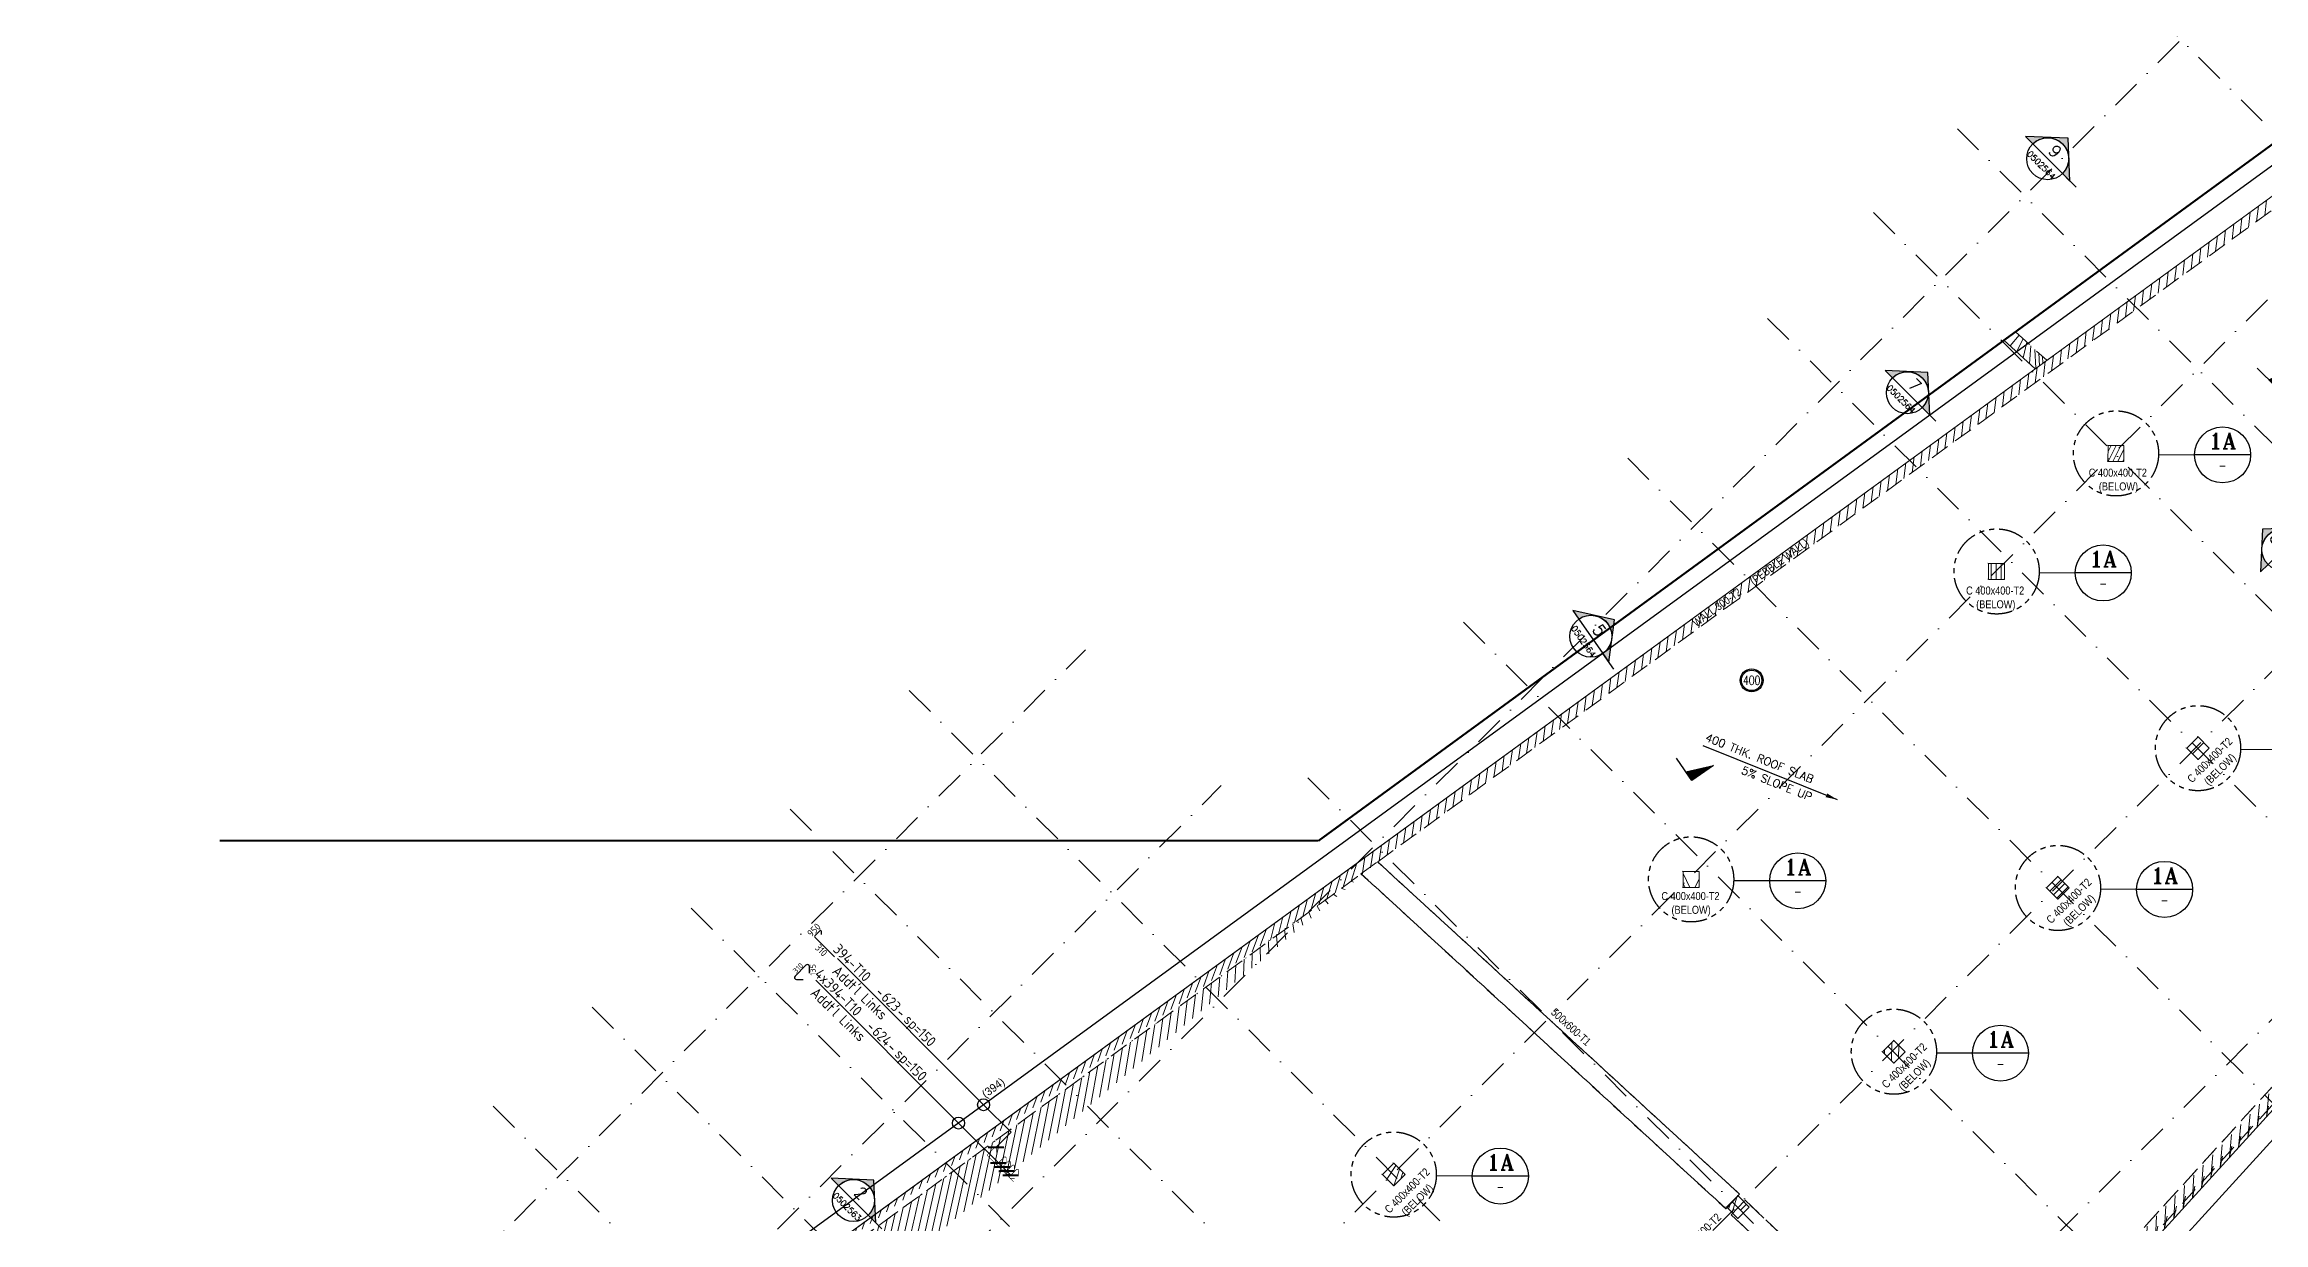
# Model space of a CAD drawing. Extents: x 660761725 to 1323371458, y 2734871439 to 5470067957.
# Drawn here: x 661877321 to 661932779, y 2735054285 to 2735083737 of the extents above; entities that cross this region are included whole.
import ezdxf
from ezdxf.enums import TextEntityAlignment as Align

# ---------------------------------------------------------------- set-up
doc = ezdxf.new("R2010")
doc.units = 0
for name, pattern in [('AXES', [1.95, 1.2, -0.25, 0.25, -0.25]), ('CENTER2', [28.575000000000003, 19.05, -3.175, 3.175, -3.175]), ('Hidden', [714.375, 476.25, -238.125]), ('PHANTOMX2', [127.00000000000001, 63.5, -12.7, 12.7, -12.7, 12.7, -12.7]), ('sbp_axis_short', [10, 5, -2.5, 0, -2.5])]:
    doc.linetypes.add(name, pattern=pattern)
doc.layers.add('A-DETL', color=5, linetype='Continuous', lineweight=9, true_color=0x0000ff)
for name, color, linetype, lineweight in [('A-FLOR-PATT', 7, 'Continuous', 15), ('A-ROOF', 7, 'Continuous', 15), ('A-WALL', 7, 'Continuous', 15), ('A-WALL-IDEN', 7, 'Continuous', 9), ('S-ARROW', 8, 'Continuous', 13), ('S-BEAM', 7, 'Continuous', 15), ('S-BEAM-IDEN', 2, 'Continuous', 9), ('S-COLS-IDEN', 7, 'Continuous', 9), ('S-GRID', 7, 'Continuous', 9), ('S-MATCH LNE', 5, 'CENTER2', 40)]:
    doc.layers.add(name, color=color, linetype=linetype, lineweight=lineweight)
for name, color, linetype in [('S-AXIS', 20, 'AXES'), ('S-IDEN', 221, 'Continuous'), ('S-LEVEL', 3, 'Continuous'), ('S-PATT', 21, 'Continuous'), ('S-RBAR-T10', 11, 'Continuous'), ('S-RDIMO', 8, 'Continuous'), ('S-RSYMB', 7, 'Continuous'), ('S-SCEL-INDT', 222, 'Continuous'), ('S-SIMPLETEXT', 7, 'Continuous'), ('S-TXT', 3, 'Continuous')]:
    doc.layers.add(name, color=color, linetype=linetype)
doc.styles.add('08437-0000-2-020-000R-0511-00$0$ROMANS', font='ROMANS.shx', dxfattribs={"width": 0.75})
doc.styles.add('Arial Narrow_1', font='ARIALN.TTF', dxfattribs={"height": 199.9999999999998})
doc.styles.add('ARMACAD', font='isocp.shx')
doc.styles.add('ROMANS', font='romans.shx')
doc.styles.add('ROMANT', font='romant')
doc.dimstyles.new('S-DIMI-20', dxfattribs={"dimscale": 20, "dimtxt": 2, "dimasz": 1.5, "dimexe": 1, "dimexo": 1, "dimgap": 1, "dimtad": 1, "dimdec": 0, "dimzin": 12, "dimdsep": 46, "dimtxsty": 'ROMANS', "dimblk": 'ARCHTICK', "dimcen": 0.09, "dimdle": 1, "dimclrd": 8, "dimclre": 8, "dimclrt": 4, "dimadec": 0, "dimazin": 3, "dimtfac": 1, "dimtdec": 0, "dimtix": 1, "dimtmove": 1, "dimatfit": 3, "dimtolj": 1, "dimtzin": 0, "dimarcsym": 0})
pattern_1 = [(74.99999999999999, (0, 0), (-153.3407249233896, 41.08752341002518), [])]

# ---------------------------------------------------------------- blocks, each defined once
blk = doc.blocks.new('I am… All Range.')
at = {"layer": 'S-GRID', "color": 8, "linetype": 'sbp_axis_short', "lineweight": 13, "ltscale": 150}
for p, q in [((662613679.1571203, 2734523360.248725), (662679782.7279356, 2734589463.81954)), ((662618010.1861551, 2734519029.21969), (662684113.7569702, 2734585132.790505)), ((662668795.4927062, 2734581840.855805), (662691337.8698875, 2734559298.478624)), ((662622712.44625, 2734514326.959595), (662688816.0170653, 2734580430.53041)), ((662664888.7277402, 2734577934.090839), (662687431.1831487, 2734555391.635431)), ((662627061.1529542, 2734509978.252891), (662693164.7237693, 2734576081.823706)), ((662662792.38458, 2734575837.747679), (662685335.3221155, 2734553295.930852)), ((662660147.2208296, 2734573192.583929), (662682689.8586049, 2734550649.946153)), ((662656650.5753036, 2734569695.938403), (662679193.2130787, 2734547153.300627)), ((662652549.4973798, 2734565594.860479), (662675093.4908426, 2734543051.956323)), ((662607615.8569804, 2734529423.548865), (662643100.4238242, 2734564908.115708)), ((662638694.7375193, 2734563892.988339), (662667314.0845935, 2734535273.641264)), ((662648660.6112016, 2734561705.974301), (662671204.6017749, 2734539163.067255)), ((662611009.9695301, 2734526029.436315), (662646494.6183763, 2734561514.085161)), ((662635724.8890384, 2734560923.139858), (662664344.2237372, 2734532303.805159)), ((662633250.0153042, 2734558448.266124), (662661869.4970862, 2734529828.784341)), ((662630775.1415697, 2734555973.392389), (662659394.7554803, 2734527353.778479)), ((662628300.2678357, 2734553498.518655), (662656919.881746, 2734524878.904745))]:
    blk.add_line(p, q, dxfattribs=at)
blk = doc.blocks.new('*U1143')
at = {"layer": 'S-SCEL-INDT'}
h = blk.add_hatch(color=256, dxfattribs=at)
edge = h.paths.add_edge_path()
edge.add_line((7.000001906104444, 2.263283386128023e-05), (10.50000190576247, 3.394924715394154e-05))
edge.add_line((10.50000190576247, 3.394924715394154e-05), (-2.921335544670001e-05, 9.624999999075953))
edge.add_line((-2.921335544670001e-05, 9.624999999075953), (-10.49999809220753, -3.394923260202631e-05))
edge.add_line((-10.49999809220753, -3.394923260202631e-05), (-6.999998092549504, -2.263281203340739e-05))
edge.add_arc((1.90677747013979e-06, 1.091277068709939e-11), 6.999999999363562, 0.00018525217620890544, 180.0001852521762, ccw=False)
at = {"layer": 'S-SCEL-INDT', "color": 2, "linetype": 'Continuous'}
blk.add_line((-6.999999999228748, 4.272327350918204e-05), (6.999999999228748, -4.272327350918204e-05), dxfattribs=at)
at = {"layer": 'S-SCEL-INDT'}
blk.add_line((13.40845287412958, 4.901550710201263e-05), (7.000001906104444, 2.263283386128023e-05), dxfattribs=at)
blk.add_lwpolyline([(7.000001906104444, 2.263283386128023e-05), (10.50000190576247, 3.394924715394154e-05), (-2.921335544670001e-05, 9.624999999075953), (-10.49999809220753, -3.394923260202631e-05), (-6.999998092549504, -2.263281203340739e-05, -0.9999999999999999)], format="xyb", close=True, dxfattribs=at)
for centre, radius in [((0, 0), 6.999999999370188), ((0, -1.906788384076208e-06), 6.99999999936)]:
    blk.add_circle(centre, radius, dxfattribs=at)
at = {"layer": 'S-SCEL-INDT', "linetype": 'Continuous', "style": 'ROMANT', "flags": 8}
for rotation, p in [(359.9998251523294, (-9.533905540592968e-07, 3.499999999687137)), (0.0001748476705820678, (9.533905540592968e-07, 3.499943417606119))]:
    blk.add_attdef('01', text='', height=4, rotation=rotation, dxfattribs=at).set_placement(p, align=Align.MIDDLE_CENTER)
at = {"layer": 'S-SCEL-INDT', "color": 3, "linetype": 'Continuous', "style": 'ROMANS', "flags": 8}
for rotation, p in [(359.9998251523294, (0, -2.974065839854546)), (0.0001748476705820678, (0, -2.97412474701559))]:
    blk.add_attdef('-', text='', height=2, rotation=rotation, dxfattribs=at).set_placement(p, align=Align.MIDDLE_CENTER)
blk = doc.blocks.new('*U1141')
at = {"layer": 'S-SCEL-INDT'}
blk.add_line((-1.598034076772778e-05, -9.017526509425661), (-4.236298395894313e-05, 0), dxfattribs=at)
blk.add_lwpolyline([(-1.598034251388655e-05, -9.017526509426535), (-2.729673832266011e-05, -5.517526509764139), (8.74998401881464, -9.017498218424205), (-1.598034251388655e-05, -9.017526509426535)], dxfattribs=at)
blk.add_solid([(8.749984018815223, -9.017498218424496), (-1.598034076772778e-05, -9.017526509423043), (4.374978361036412, -7.267512364094754), (-2.729674239717861e-05, -5.517526509763265)], dxfattribs=at)
blk = doc.blocks.new('I am… Limitless.')
at = {"layer": 'S-SCEL-INDT', "xscale": 75.00000000000088, "yscale": 75.00000000000088, "zscale": 75.00000000000088}
for p, rotation in [((662385171.0193509, 2734571946.78898), 45.05050549450826), ((662370656.8808849, 2734562197.105695), 34.99983223508811)]:
    blk.add_blockref('*U1141', p, dxfattribs=dict(at, rotation=rotation))
at = {"layer": 'S-TXT', "color": 134}
ref = blk.add_blockref('*U1143', (662379935.8578038, 2734577182.791671), dxfattribs=dict(at, xscale=75.00000000000004, yscale=75.00000000000004, zscale=75.00000000000004, rotation=314.9998012006552))
ref.add_attrib('-', '0502564', dxfattribs={"layer": 'S-SCEL-INDT', "color": 3, "linetype": 'Continuous', "height": 150, "rotation": 314.9999734367988, "style": 'ROMANS'}).set_placement((662379778.1304733, 2734577025.065435), align=Align.MIDDLE_CENTER)
ref.add_attrib('01', '9', dxfattribs={"layer": 'S-SCEL-INDT', "linetype": 'Continuous', "height": 300.0000000000001, "rotation": 314.9999734367988, "style": 'ROMANT'}).set_placement((662380121.4710279, 2734577368.403505), align=Align.MIDDLE_CENTER)
ref = blk.add_blockref('*U1143', (662376430.3673108, 2734571333.420897), dxfattribs=dict(at, xscale=75.00000000000004, yscale=75.00000000000004, zscale=75.00000000000004, rotation=314.9491280640432))
ref.add_attrib('-', '0502564', dxfattribs={"layer": 'S-SCEL-INDT', "color": 3, "linetype": 'Continuous', "height": 150, "rotation": 314.949299896813, "style": 'ROMANS'}).set_placement((662376272.5005469, 2734571175.834219), align=Align.MIDDLE_CENTER)
ref.add_attrib('01', '7', dxfattribs={"layer": 'S-SCEL-INDT', "linetype": 'Continuous', "height": 300.0000000000001, "rotation": 314.949299896813, "style": 'ROMANT'}).set_placement((662376616.14462, 2734571518.8685), align=Align.MIDDLE_CENTER)
ref = blk.add_blockref('*U1143', (662385813.3527745, 2734567411.659418), dxfattribs=dict(at, xscale=75.00000000000001, yscale=75.00000000000001, zscale=75.00000000000001, rotation=44.94966640259396))
ref.add_attrib('-', '0502564', dxfattribs={"layer": 'S-SCEL-INDT', "color": 3, "linetype": 'Continuous', "height": 150, "rotation": 44.94984142316793, "style": 'ROMANS'}).set_placement((662385970.940936, 2734567253.794135), align=Align.MIDDLE_CENTER)
ref.add_attrib('01', '6', dxfattribs={"layer": 'S-SCEL-INDT', "linetype": 'Continuous', "height": 300.0000000000001, "rotation": 44.94984142316793, "style": 'ROMANT'}).set_placement((662385627.9034256, 2734567597.434984), align=Align.MIDDLE_CENTER)
ref = blk.add_blockref('*U1143', (662368520.6147155, 2734565246.78983), dxfattribs=dict(at, xscale=75.00000000000003, yscale=75.00000000000003, zscale=75.00000000000003, rotation=304.9491279412351))
ref.add_attrib('-', '0502564', dxfattribs={"layer": 'S-SCEL-INDT', "color": 3, "linetype": 'Continuous', "height": 150, "rotation": 304.9492993235597, "style": 'ROMANS'}).set_placement((662368337.7816628, 2734565119.010525), align=Align.MIDDLE_CENTER)
ref.add_attrib('01', '5', dxfattribs={"layer": 'S-SCEL-INDT', "linetype": 'Continuous', "height": 300.0000000000001, "rotation": 304.9492993235597, "style": 'ROMANT'}).set_placement((662368735.7722884, 2734565397.160176), align=Align.MIDDLE_CENTER)
ref = blk.add_blockref('*U1143', (662350091.9857374, 2734551144.012107), dxfattribs=dict(at, xscale=75.00000000000001, yscale=75.00000000000001, zscale=75.00000000000001, rotation=314.94913923917))
ref.add_attrib('-', '0502563', dxfattribs={"layer": 'S-SCEL-INDT', "color": 3, "linetype": 'Continuous', "height": 150, "rotation": 314.9493105481079, "style": 'ROMANS'}).set_placement((662349934.1190044, 2734550986.425398), align=Align.MIDDLE_CENTER)
ref.add_attrib('01', '2', dxfattribs={"layer": 'S-SCEL-INDT', "linetype": 'Continuous', "height": 300.0000000000001, "rotation": 314.9493105481079, "style": 'ROMANT'}).set_placement((662350277.7630103, 2734551329.459747), align=Align.MIDDLE_CENTER)
blk = doc.blocks.new('*U89')
at = {"layer": 'S-IDEN', "color": 8}
for radius in [3.8, 3.4]:
    blk.add_circle((0, 0), radius, dxfattribs=at)
at = {"layer": 'S-IDEN', "color": 4, "style": '08437-0000-2-020-000R-0511-00$0$ROMANS', "width": 0.75, "flags": 8}
blk.add_attdef('100', text='', height=3, dxfattribs=at).set_placement((0, 0), align=Align.MIDDLE_CENTER)
blk = doc.blocks.new('_ARCHTICK')
at = {"color": 0, "linetype": 'ByBlock', "const_width": 0.15}
blk.add_lwpolyline([(-0.5, -0.5), (0.5, 0.5)], dxfattribs=at)
blk = doc.blocks.new('DETAIL MARK1')
at = {"layer": 'S-SCEL-INDT', "color": 2, "linetype": 'Continuous'}
blk.add_line((6.999999999228748, 4.463006007426884e-05), (-6.999999999228748, -4.081648330611642e-05), dxfattribs=at)
at = {"layer": 'S-SCEL-INDT'}
for centre, radius in [((0, 1.906788384076208e-06), 6.999999999370188), ((0, 0), 6.99999999936)]:
    blk.add_circle(centre, radius, dxfattribs=at)
at = {"layer": 'S-SCEL-INDT', "linetype": 'Continuous', "style": 'ROMANT', "flags": 8}
blk.add_attdef('01', text='', height=4, rotation=0.0001748476705702252, dxfattribs=at).set_placement((9.533905540592968e-07, 3.500001906473699), align=Align.MIDDLE_CENTER)
at = {"layer": 'S-SCEL-INDT', "style": 'ROMANS', "width": 0.85, "flags": 8}
blk.add_attdef('-', text='', height=2, dxfattribs=at).set_placement((-6.429395694935774e-16, -2.993150635524358), align=Align.MIDDLE)
blk = doc.blocks.new('cadf_10')
at = {"color": 1}
for p, q in [((-4.158496580606208, 1.201089783226742), (-5.644468778018359, 1.201089783226742)), ((4.158496580606207, 1.201089783226742), (5.644468778018359, 1.201089783226742))]:
    blk.add_line(p, q, dxfattribs=at)
at = {"style": 'ARMACAD'}
for tag, p in [('$COM1', (-10.93526643674234, 2.542619974829577)), ('$COM2', (-9.757982686735758, -5.302973364669228))]:
    blk.add_attdef(tag, text='', height=3.5, dxfattribs=at).set_placement(p, align=Align.BOTTOM_RIGHT)
at = {"color": 1, "style": 'ARMACAD'}
blk.add_attdef('$NUM', text='', height=3.5, dxfattribs=at).set_placement((0, 0), align=Align.CENTER)
blk = doc.blocks.new('*U827', base_point=(661886279.2939476, 2735051828.55675))
at = {"layer": 'S-RSYMB'}
blk.add_lwpolyline([(661886453.4660004, 2735052058.713932), (661886453.4660026, 2735052135.048235, 0.6681786379192989), (661886413.0696529, 2735052151.780952), (661886286.224866, 2735052024.936173, 0.414213562373095), (661886286.2248651, 2735051991.470741), (661886779.2939476, 2735051498.40163)], format="xyb", dxfattribs=at)
at = {"layer": 'S-RSYMB', "style": 'ARMACAD'}
for tag, rotation, p in [('D0', 44.99999835585598, (661886268.3299819, 2735052169.675845)), ('D1', 314.999998387445, (661886451.4421242, 2735051663.618908))]:
    blk.add_attdef(tag, text='', height=180, rotation=rotation, dxfattribs=at).set_placement(p, align=Align.MIDDLE_CENTER)
blk = doc.blocks.new('cadf_04')
at = {"color": 8, "const_width": 0.5000000000000002}
blk.add_lwpolyline([(1.414213560521603, 1.414213564246893), (-1.414213556796312, -1.414213556796312)], dxfattribs=at)
blk = doc.blocks.new('*U828', base_point=(661895491.4577788, 2735061526.856493))
at = {"layer": 'S-RSYMB'}
blk.add_lwpolyline([(661895672.2077763, 2735061498.870028), (661895672.207781, 2735061663.363507, 0.6681786379192989), (661895585.1573223, 2735061699.42099), (661895312.14328, 2735061426.406964, 0.6681786379192989), (661895348.2007585, 2735061339.356504), (661895512.6942378, 2735061339.356499)], format="xyb", dxfattribs=at)
at = {"layer": 'S-RSYMB', "style": 'ARMACAD'}
for tag, rotation, p in [('D1', 44.99999837447549, (661895387.662343, 2735061623.901939)), ('D0', 89.99999836075459, (661895758.4577787, 2735061581.116765))]:
    blk.add_attdef(tag, text='', height=134.9999999655032, rotation=rotation, dxfattribs=at).set_placement(p, align=Align.MIDDLE_CENTER)
blk = doc.blocks.new('I am… Atomic.')
at = {"layer": 'A-FLOR-PATT', "transparency": 33554600}
h = blk.add_hatch(dxfattribs=at)
h.set_pattern_fill('ANSI31', color=8, scale=50, angle=30, style=0)
h.set_pattern_definition(pattern_1)
edge = h.paths.add_edge_path()
edge.add_line((662389967.6433319, 2734579123.010657), (662390007.8012236, 2734579503.468677))
edge.add_line((662342114.705975, 2734544592.546931), (662390007.8012234, 2734579503.468677))
edge.add_line((662363195.8073889, 2734559608.047176), (662389967.7690635, 2734579123.040917))
edge.add_line((662362417.6524743, 2734559040.823584), (662363719.8899552, 2734559990.06879))
edge.add_line((662346720.4841449, 2734547598.623516), (662362783.6519626, 2734559307.613063))
edge.add_line((662345821.5310795, 2734546943.346041), (662347578.010761, 2734548223.703842))
edge.add_line((662342292.6126368, 2734544370.997322), (662346307.4227723, 2734547297.529027))
edge.add_line((662325865.2845687, 2734528370.671522), (662342114.6925843, 2734544592.5523))
edge.add_line((662340490.7204528, 2734542572.157625), (662342149.9785906, 2734544228.604904))
edge.add_line((662339422.0417168, 2734541505.28928), (662341320.3495216, 2734543400.381265))
edge.add_line((662336597.6306283, 2734538685.662872), (662340136.8031961, 2734542218.839921))
edge.add_line((662332705.8949801, 2734534800.520002), (662336243.7133716, 2734538332.345168))
edge.add_line((662332253.0745114, 2734534348.466631), (662332782.9359009, 2734534877.430412))
edge.add_line((662326312.3910785, 2734528417.846987), (662332351.9776915, 2734534447.202265))
edge.add_line((662325865.2845687, 2734528370.671522), (662326312.3910785, 2734528417.846987))
h = blk.add_hatch(dxfattribs=at)
h.set_pattern_fill('ANSI31', color=8, scale=50, angle=30, style=0)
h.set_pattern_definition(pattern_1)
edge = h.paths.add_edge_path()
edge.add_line((662389967.6433319, 2734579123.010657), (662390007.8012236, 2734579503.468677))
edge.add_line((662390178.8400514, 2734578972.951882), (662393574.2351673, 2734576558.543434))
edge.add_line((662390389.9110394, 2734578822.862847), (662389967.7690635, 2734579123.040917))
edge.add_line((662401600.1085552, 2734571260.373601), (662390007.8012234, 2734579503.468677))
edge.add_line((662401045.2346829, 2734570742.112331), (662400996.5411683, 2734571280.666277))
edge.add_line((662400996.5411683, 2734571280.666277), (662391834.41239, 2734577795.702194))
edge.add_line((662401631.7932035, 2734570909.939), (662401600.1085552, 2734571260.373601))
edge.add_line((662398386.0115408, 2734568087.393885), (662401045.2346829, 2734570742.112331))
edge.add_line((662378065.801715, 2734545768.423274), (662383150.2610395, 2734551353.010825))
edge.add_line((662383150.2610395, 2734551353.010825), (662388234.7203641, 2734556937.598375))
edge.add_line((662388234.7203641, 2734556937.598375), (662393319.1796887, 2734562522.185926))
edge.add_line((662393319.1796887, 2734562522.185926), (662398403.6390133, 2734568106.773477))
edge.add_line((662377177.0145457, 2734544792.211362), (662378389.7704264, 2734546124.258873))
edge.add_line((662345219.5168241, 2734509691.243385), (662350637.7770958, 2734515642.46591))
edge.add_line((662350637.7770958, 2734515642.46591), (662356056.0373675, 2734521593.688435))
edge.add_line((662356056.0373675, 2734521593.688435), (662361474.2976393, 2734527544.91096))
edge.add_line((662361474.2976393, 2734527544.91096), (662366892.5579109, 2734533496.133485))
edge.add_line((662366892.5579109, 2734533496.133485), (662372310.8181826, 2734539447.35601))
edge.add_line((662372310.8181826, 2734539447.35601), (662377729.0784543, 2734545398.578536))
edge.add_line((662345267.5598451, 2734509156.384884), (662400082.3408674, 2734569362.972085))
edge.add_line((662401418.6805061, 2734570690.601139), (662400941.3227103, 2734570214.051982))
edge.add_line((662400082.3408674, 2734569362.972085), (662401631.7932035, 2734570909.939))
h = blk.add_hatch(dxfattribs=at)
h.set_pattern_fill('ANSI31', color=8, scale=50, angle=30, style=0)
h.set_pattern_definition(pattern_1)
h.paths.add_polyline_path([(662379129.8428366, 2734572854.771638), (662378841.1105785, 2734572643.884321), (662379625.867961, 2734571935.721013), (662379914.8579589, 2734572146.375746)])
h.paths.add_polyline_path([(662407967.0689715, 2734567385.984937), (662407536.2223183, 2734567816.83159), (662398987.1276885, 2734559064.274018), (662393889.4056096, 2734562560.874372), (662393685.5193458, 2734562336.933021), (662399210.0475222, 2734558547.58027)])
h = blk.add_hatch(dxfattribs=at)
h.set_pattern_fill('ANSI31', color=8, scale=50, angle=30, style=0)
h.set_pattern_definition(pattern_1)
h.paths.add_polyline_path([(662381442.8641039, 2734569616.575857), (662381842.4606918, 2734569616.567864), (662381842.791717, 2734570016.503155), (662381443.1951292, 2734570016.511147)])
h = blk.add_hatch(dxfattribs=at)
h.set_pattern_fill('ANSI31', color=8, scale=50, angle=30, style=0)
h.set_pattern_definition(pattern_1)
edge = h.paths.add_edge_path()
edge.add_line((662345468.2720397, 2734510142.524049), (662345661.1307589, 2734509588.669044))
edge.add_line((662345219.5168241, 2734509691.243385), (662350637.7770958, 2734515642.46591))
edge.add_line((662350637.7770958, 2734515642.46591), (662356056.0373675, 2734521593.688435))
edge.add_line((662356056.0373675, 2734521593.688435), (662361474.2976393, 2734527544.91096))
edge.add_line((662361474.2976393, 2734527544.91096), (662366892.5579109, 2734533496.133485))
edge.add_line((662366892.5579109, 2734533496.133485), (662372310.8181826, 2734539447.35601))
edge.add_line((662372310.8181826, 2734539447.35601), (662377729.0784543, 2734545398.578536))
edge.add_line((662345267.5598451, 2734509156.384884), (662400082.3408674, 2734569362.972085))
h = blk.add_hatch(dxfattribs=at)
h.set_pattern_fill('ANSI31', color=8, scale=50, angle=30, style=0)
h.set_pattern_definition(pattern_1)
h.paths.add_polyline_path([(662378460.1288279, 2734567065.823874), (662378459.7978027, 2734566665.888583), (662378859.3943906, 2734566665.880591), (662378859.7254158, 2734567065.815882)])
h = blk.add_hatch(dxfattribs=at)
h.set_pattern_fill('ANSI31', color=8, scale=50, angle=30, style=0)
h.set_pattern_definition(pattern_1)
h.paths.add_polyline_path([(662383692.9491707, 2734562731.852351), (662383410.1576436, 2734562449.061046), (662383692.4810303, 2734562166.258439), (662383975.2725575, 2734562449.049744)])
h = blk.add_hatch(dxfattribs=at)
h.set_pattern_fill('ANSI31', color=8, scale=50, angle=30, style=0)
h.set_pattern_definition(pattern_1)
h.paths.add_polyline_path([(662370826.2142216, 2734559369.155134), (662370825.8831962, 2734558969.219843), (662371225.4797841, 2734558969.211851), (662371225.8108094, 2734559369.147142)])
h = blk.add_hatch(dxfattribs=at)
h.set_pattern_fill('ANSI31', color=8, scale=50, angle=30, style=0)
h.set_pattern_definition(pattern_1)
h.paths.add_polyline_path([(662380192.7051047, 2734559237.537661), (662379909.9135776, 2734558954.746356), (662380192.2369643, 2734558671.943748), (662380475.0284916, 2734558954.735054)])
h = blk.add_hatch(dxfattribs=at)
h.set_pattern_fill('ANSI31', color=8, scale=50, angle=30, style=0)
h.set_pattern_definition(pattern_1)
h.paths.add_polyline_path([(662376092.5556102, 2734554579.207211), (662376375.3471375, 2734554861.998516), (662376093.0237507, 2734555144.801123), (662375810.2322234, 2734554862.009818)])
h = blk.add_hatch(dxfattribs=at)
h.set_pattern_fill('ANSI31', color=8, scale=50, angle=30, style=0)
h.set_pattern_definition(pattern_1)
h.paths.add_polyline_path([(662363593.6963315, 2734551507.392899), (662363876.4878588, 2734551790.184204), (662363594.164472, 2734552072.986812), (662363311.3729447, 2734551790.195507)])
h = blk.add_hatch(dxfattribs=at)
h.set_pattern_fill('ANSI31', color=8, scale=50, angle=30, style=0)
h.set_pattern_definition(pattern_1)
edge = h.paths.add_edge_path()
edge.add_line((662371926.8533133, 2734550966.182778), (662372065.7639297, 2734550827.036373))
edge.add_line((662372474.407901, 2734550978.925), (662372338.192333, 2734551115.137327))
edge.add_line((662372191.5936273, 2734550696.142808), (662372474.407901, 2734550978.925))
edge.add_line((662372063.3210325, 2734550824.412352), (662372191.5936273, 2734550696.142808))
edge.add_line((662372340.6352302, 2734551117.761348), (662372200.1315907, 2734551258.503481))
edge.add_line((662372191.2792495, 2734551262.050243), (662371908.4532987, 2734550979.27273))
edge.add_line((662371908.4532987, 2734550979.27273), (662371924.2957666, 2734550963.430622))
edge.add_line((662372195.093523, 2734551258.236056), (662372191.2792495, 2734551262.050243))
edge.add_line((662372196.6414944, 2734551259.901816), (662372200.1315907, 2734551258.503481))
at = {"layer": 'S-BEAM', "lineweight": 5}
blk.add_hatch(color=8, dxfattribs=at).paths.add_polyline_path([(662371899.9704006, 2734550943.067712), (662371903.0676237, 2734550940.222703), (662372018.2211616, 2734551065.585221), (662372015.1426367, 2734551068.450587)])
at = {"layer": 'A-DETL', "color": 8, "linetype": 'Hidden', "lineweight": 9}
for p, q in [((662363195.8073889, 2734559608.047176), (662389967.7690635, 2734579123.040917)), ((662381422.2493757, 2734570024.903233), (662381443.1951292, 2734570016.511147)), ((662381443.1951292, 2734570016.511147), (662381442.8641039, 2734569616.575857)), ((662381842.791717, 2734570016.503155), (662381443.1951292, 2734570016.511147)), ((662381822.6531885, 2734570024.57182), (662381842.6680161, 2734570016.552717)), ((662381842.4606918, 2734569616.567864), (662381842.791717, 2734570016.503155)), ((662381422.2413744, 2734569624.83852), (662381442.8641039, 2734569616.575857)), ((662381442.8641039, 2734569616.575857), (662381842.4606918, 2734569616.567864)), ((662381842.3369907, 2734569616.617426), (662381822.6451871, 2734569624.507107)), ((662399013.4511831, 2734568320.204953), (662345232.817815, 2734509249.488402)), ((662378439.1739053, 2734566674.151714), (662378459.7978027, 2734566665.888583)), ((662378439.1819066, 2734567074.216427), (662378460.1288279, 2734567065.823874)), ((662378460.1288279, 2734567065.823874), (662378459.7978027, 2734566665.888583)), ((662378459.7978027, 2734566665.888583), (662378859.3943906, 2734566665.880591)), ((662378859.7254158, 2734567065.815882), (662378460.1288279, 2734567065.823874)), ((662378859.2706895, 2734566665.930153), (662378839.577718, 2734566673.820302)), ((662378839.5857193, 2734567073.885015), (662378859.6017148, 2734567065.865444)), ((662378859.3943906, 2734566665.880591), (662378859.7254158, 2734567065.815882)), ((662383692.9491707, 2734562731.852351), (662383410.1576436, 2734562449.061046)), ((662383672.3438892, 2734562740.108024), (662383692.9491707, 2734562731.852351)), ((662383975.2725575, 2734562449.049744), (662383692.9491707, 2734562731.852351)), ((662383389.2099802, 2734562457.453897), (662383410.1576436, 2734562449.061046)), ((662383410.1576436, 2734562449.061046), (662383692.4810303, 2734562166.258439)), ((662383672.3325738, 2734562174.33108), (662383692.3643185, 2734562166.3052)), ((662383692.4810303, 2734562166.258439), (662383975.2725575, 2734562449.049744)), ((662383975.1558458, 2734562449.096505), (662383955.4664828, 2734562456.985208)), ((662362774.8606566, 2734559311.135371), (662363186.6305295, 2734559611.723959)), ((662363186.6305295, 2734559611.723959), (662363195.8073889, 2734559608.047176)), ((662372234.2539611, 2734551300.868278), (662363186.6305295, 2734559611.723959)), ((662363195.8073889, 2734559608.047176), (662372236.6545292, 2734551303.448162)), ((662370805.2642705, 2734559377.548901), (662370826.2142216, 2734559369.155134)), ((662370826.2142216, 2734559369.155134), (662370825.8831962, 2734558969.219843)), ((662371225.8108094, 2734559369.147142), (662370826.2142216, 2734559369.155134)), ((662371205.6680832, 2734559377.217488), (662371225.6871084, 2734559369.196704)), ((662371225.4797841, 2734558969.211851), (662371225.8108094, 2734559369.147142)), ((662346720.4841449, 2734547598.623516), (662362783.6519626, 2734559307.613063)), ((662362783.6519626, 2734559307.613063), (662362774.8606566, 2734559311.135371)), ((662362774.8606566, 2734559311.135371), (662371896.0618048, 2734550932.693568)), ((662371898.3623265, 2734550935.165932), (662362783.6519626, 2734559307.613063)), ((662370805.2562692, 2734558977.484188), (662370825.8831962, 2734558969.219843)), ((662370825.8831962, 2734558969.219843), (662371225.4797841, 2734558969.211851)), ((662371225.3560832, 2734558969.261413), (662371205.660082, 2734558977.152775)), ((662379888.9645349, 2734558963.139759), (662379909.9135776, 2734558954.746356)), ((662380192.7051047, 2734559237.537661), (662379909.9135776, 2734558954.746356)), ((662379909.9135776, 2734558954.746356), (662380192.2369643, 2734558671.943748)), ((662380172.0984439, 2734559245.793886), (662380192.7051047, 2734559237.537661)), ((662380192.2369643, 2734558671.943748), (662380475.0284916, 2734558954.735054)), ((662380475.0284916, 2734558954.735054), (662380192.7051047, 2734559237.537661)), ((662380474.9117798, 2734558954.781815), (662380455.2210374, 2734558962.67107)), ((662380172.0871284, 2734558680.016943), (662380192.1202525, 2734558671.99051)), ((662376093.0237507, 2734555144.801123), (662375810.2322234, 2734554862.009818)), ((662376072.4154742, 2734555153.057996), (662376093.0237507, 2734555144.801123)), ((662376375.3471375, 2734554861.998516), (662376093.0237507, 2734555144.801123)), ((662375789.2815652, 2734554870.403869), (662375810.2322234, 2734554862.009818)), ((662375810.2322234, 2734554862.009818), (662376092.5556102, 2734554579.207211)), ((662376072.4041587, 2734554587.281053), (662376092.4388983, 2734554579.253973)), ((662376092.5556102, 2734554579.207211), (662376375.3471375, 2734554861.998516)), ((662376375.2304256, 2734554862.045278), (662376355.5380677, 2734554869.93518)), ((662363290.4200107, 2734551798.590469), (662363311.3729447, 2734551790.195507)), ((662363594.164472, 2734552072.986812), (662363311.3729447, 2734551790.195507)), ((662363311.3729447, 2734551790.195507), (662363593.6963315, 2734551507.392899)), ((662363573.5539196, 2734552081.244596), (662363594.164472, 2734552072.986812)), ((662363593.6963315, 2734551507.392899), (662363876.4878588, 2734551790.184204)), ((662363876.4878588, 2734551790.184204), (662363594.164472, 2734552072.986812)), ((662363876.3711469, 2734551790.230966), (662363856.6765131, 2734551798.12178)), ((662363573.5426041, 2734551515.467653), (662363593.5796198, 2734551507.439661)), ((662372191.2792495, 2734551262.050243), (662371908.4532987, 2734550979.27273)), ((662372236.6545292, 2734551303.448162), (662372018.2032822, 2734551065.630939)), ((662372028.8346336, 2734550787.97891), (662372372.3963819, 2734551151.358075)), ((662372200.1315907, 2734551258.503481), (662372142.4836847, 2734551200.85562)), ((662372179.5217801, 2734551266.760969), (662372191.2792495, 2734551262.050243)), ((662372195.093523, 2734551258.236056), (662372191.2792495, 2734551262.050243)), ((662372196.6414944, 2734551259.901816), (662372200.1315907, 2734551258.503481)), ((662372340.6352302, 2734551117.761348), (662372200.1315907, 2734551258.503481)), ((662372234.2539611, 2734551300.868278), (662372236.6545292, 2734551303.448162)), ((662372474.407901, 2734550978.925), (662372338.192333, 2734551115.137327)), ((662372372.3963819, 2734551151.358075), (662372369.9076654, 2734551148.681896)), ((662378030.5586636, 2734545796.742826), (662372369.9076654, 2734551148.681896)), ((662372372.3963819, 2734551151.358075), (662378065.801715, 2734545768.423274)), ((662371898.3623265, 2734550935.165932), (662371896.0618048, 2734550932.693568)), ((662371896.1512362, 2734550932.790927), (662371898.316561, 2734550935.14822)), ((662371896.3878713, 2734550984.106842), (662371908.4532987, 2734550979.27273)), ((662371903.0206445, 2734550940.237216), (662371898.3623265, 2734550935.165932)), ((662371908.4532987, 2734550979.27273), (662371924.2957666, 2734550963.430622)), ((662371926.8533133, 2734550966.182778), (662372065.7639297, 2734550827.036373)), ((662372026.4536644, 2734550785.418594), (662372028.8346336, 2734550787.97891)), ((662372028.8286595, 2734550787.930572), (662372026.4536644, 2734550785.418594)), ((662372026.4536644, 2734550785.418594), (662377695.3699126, 2734545425.665033)), ((662377729.0784543, 2734545398.578536), (662372028.8346336, 2734550787.97891)), ((662372063.3210325, 2734550824.412352), (662372191.5936273, 2734550696.142808)), ((662372179.5104647, 2734550700.984025), (662372191.5936273, 2734550696.142808)), ((662372191.5936273, 2734550696.142808), (662372474.407901, 2734550978.925)), ((662372474.407901, 2734550978.925), (662372462.6443737, 2734550983.638153))]:
    blk.add_line(p, q, dxfattribs=at)
blk.add_lwpolyline([(662379129.8428367, 2734572854.771638), (662379916.0189761, 2734572145.328047)], dxfattribs=at)
at = {"layer": 'A-DETL', "color": 8, "linetype": 'Hidden', "lineweight": 9, "flags": 128}
blk.add_lwpolyline([(662378065.801715, 2734545768.423274), (662383150.2610395, 2734551353.010825), (662388234.7203641, 2734556937.598375), (662393319.1796887, 2734562522.185926), (662398403.6390133, 2734568106.773477)], dxfattribs=at)
at = {"layer": 'A-ROOF', "color": 8, "lineweight": 13}
for p, q in [((662389680.6962347, 2734579264.969228), (662342118.9841868, 2734544586.677794)), ((662345267.5598451, 2734509156.384884), (662400082.3408674, 2734569362.972085))]:
    blk.add_line(p, q, dxfattribs=at)
blk.add_lwpolyline([(662378841.1105785, 2734572643.884321), (662379627.0622216, 2734571934.643315)], dxfattribs=at)
at = {"layer": 'A-WALL', "color": 8, "lineweight": 13}
blk.add_line((662342114.705975, 2734544592.546931), (662390007.8012234, 2734579503.468677), dxfattribs=at)
at = {"layer": 'S-BEAM', "color": 8, "lineweight": 13}
for p, q in [((662372015.1426367, 2734551068.450587), (662371899.9704006, 2734550943.067712)), ((662371903.0676237, 2734550940.222703), (662372018.2211616, 2734551065.585221)), ((662372018.2211616, 2734551065.585221), (662372015.1426367, 2734551068.450587)), ((662371903.0335582, 2734550940.186093), (662371899.9363295, 2734550943.031096)), ((662371903.0676237, 2734550940.222703), (662371899.9704006, 2734550943.067712))]:
    blk.add_line(p, q, dxfattribs=at)
at = {"layer": 'S-MATCH LNE', "ltscale": 50, "const_width": 50}
for points in [[(662361713.0110677, 2734560133.682059), (662392634.5624754, 2734582718.491432)], [(662334254.839787, 2734560133.682059), (662361713.0110677, 2734560133.682059)]]:
    blk.add_lwpolyline(points, dxfattribs=at)
at = {"layer": 'S-LEVEL', "xscale": 74.99999999999999, "yscale": 75.00000001090066, "zscale": 74.99999999999999}
blk.add_blockref('*U89', (662372537.9889698, 2734564144.474891), dxfattribs=at).add_auto_attribs({'100': '400'})
at = {"layer": 'A-WALL-IDEN', "color": 8, "char_height": 199.9999999999998, "attachment_point": 1, "rotation": 36.14403968270574, "style": 'Arial Narrow_1'}
for s, insert, width in [('(PEBBLE WALL)', (662372469.3055375, 2734566678.929477), 2172.573124999998), ('WALL 300-T2', (662371038.5689262, 2734565633.932956), 1771.729374999998)]:
    blk.add_mtext(s, dxfattribs=dict(at, insert=insert, width=width))
at = {"layer": 'S-BEAM-IDEN', "color": 8, "insert": (662367641.6067947, 2734555967.258139), "char_height": 199.9999999999998, "width": 1539.239999999998, "attachment_point": 1, "rotation": 317.4325986719592, "style": 'Arial Narrow_1'}
blk.add_mtext('500x600-T1', dxfattribs=at)
at = {"layer": 'S-COLS-IDEN', "color": 8, "char_height": 199.9999999999998, "attachment_point": 1, "style": 'Arial Narrow_1'}
for s, insert, width in [('C 400x400-T2', (662380962.8355833, 2734569435.807543), 1819.830624999998), ('(BELOW)', (662381214.18975, 2734569091.84921), 1218.564999999999), ('C 400x400-T2', (662377897.7280073, 2734566489.223883), 1819.830624999998), ('(BELOW)', (662378149.082174, 2734566145.265549), 1218.564999999999), ('C 400x400-T2', (662370283.371943, 2734558852.742014), 1819.830624999998), ('(BELOW)', (662370534.7261096, 2734558508.78368), 1218.564999999999)]:
    blk.add_mtext(s, dxfattribs=dict(at, insert=insert, width=width))
at = {"layer": 'S-COLS-IDEN', "color": 8, "char_height": 199.9999999999998, "attachment_point": 1, "rotation": 44.99999999999995, "style": 'Arial Narrow_1'}
for s, insert, width in [('C 400x400-T2', (662383401.9483792, 2734561708.303398), 1819.830624999998), ('(BELOW)', (662383822.8978848, 2734561642.822364), 1218.564999999999), ('C 400x400-T2', (662379881.7362993, 2734558188.091318), 1819.830624999998), ('(BELOW)', (662380302.685805, 2734558122.610284), 1218.564999999999), ('C 400x400-T2', (662375766.4355506, 2734554072.79057), 1819.830624999998), ('(BELOW)', (662376187.3850563, 2734554007.309536), 1218.564999999999), ('C 400x400-T2', (662363343.8523184, 2734550947.511576), 1819.830624999998), ('(BELOW)', (662363764.801824, 2734550882.030542), 1218.564999999999), ('C 400x400-T2', (662370625.8973659, 2734549815.668537), 1819.830624999998)]:
    blk.add_mtext(s, dxfattribs=dict(at, insert=insert, width=width))
at = {"layer": 'S-TXT', "char_height": 200, "attachment_point": 1, "rotation": 338.1823885034527, "style": 'ROMANS'}
for s, insert in [('400 THK. ROOF SLAB', (662371435.8686528, 2734562825.874756)), ('5% SLOPE UP', (662372335.6909126, 2734562006.023348))]:
    blk.add_mtext(s, dxfattribs=dict(at, insert=insert))
at = {"layer": 'S-ARROW'}
blk.add_leader([(662374685.454355, 2734561159.197945), (662371327.2658646, 2734562503.575015)], dimstyle='S-DIMI-20', override={"dimasz": 15, "dimgap": 1, "dimtad": 0}, dxfattribs=at)

msp = doc.modelspace()

# ---------------------------------------------------------------- linework, layer by layer
at = {"layer": 'S-PATT', "color": 6, "linetype": 'PHANTOMX2', "ltscale": 500}
for points in [[(661930153.9350727, 2735073487.380155), (661931054.1811317, 2735073480.985326)], [(661927170.8687714, 2735070536.692882), (661928071.1148305, 2735070530.298053)], [(661932203.8222625, 2735066119.896044), (661933104.0683216, 2735066113.501215)], [(661919536.9541651, 2735062840.024141), (661920437.2002242, 2735062833.629313)], [(661928703.5198406, 2735062625.604734), (661929603.7658997, 2735062619.209906)], [(661924603.8968425, 2735058532.844816), (661925504.1429015, 2735058526.449987)], [(661912105.0375637, 2735055461.030504), (661913005.2836227, 2735055454.635675)]]:
    msp.add_lwpolyline(points, dxfattribs=at)
at = {"layer": 'S-PATT', "color": 6, "linetype": 'PHANTOMX2', "ltscale": 10}
for centre in [(661929090.148976, 2735073511.969246), (661926107.0826747, 2735070561.281973), (661931140.0361658, 2735066144.485135), (661918473.1680684, 2735062864.613233), (661927639.7337439, 2735062650.193826), (661923540.1107458, 2735058557.433908), (661911041.251467, 2735055485.619596)]:
    msp.add_circle(centre, 1064.070243455695, dxfattribs=at)
at = {"layer": 'S-RBAR-T10', "const_width": 16}
for points in [[(661901117.0466275, 2735056037.279019), (661901117.0466303, 2735056137.279019, 0.6681786379192989), (661901064.1263207, 2735056159.199331), (661900897.9562224, 2735055993.029242, 0.414213562373095), (661900897.9562212, 2735055949.188622), (661901543.8900423, 2735055303.254764)], [(661901355.7688987, 2735055798.545535), (661901355.7689016, 2735055898.545535, 0.6681786379192989), (661901302.8485919, 2735055920.465847), (661901136.8760297, 2735055754.493294, 0.6681786379192989), (661901158.7963384, 2735055701.572983), (661901258.7963384, 2735055701.57298)], [(661901458.8845352, 2735055695.429893), (661901458.884538, 2735055795.429893, 0.6681786379192989), (661901405.9642284, 2735055817.350204), (661901239.9916663, 2735055651.377652, 0.6681786379192989), (661901261.911975, 2735055598.457341), (661901361.911975, 2735055598.457338)], [(661901562.0001718, 2735055592.31425), (661901562.0001745, 2735055692.31425, 0.6681786379192989), (661901509.079865, 2735055714.234562), (661901343.1073028, 2735055548.262009, 0.6681786379192989), (661901365.0276115, 2735055495.341699), (661901465.0276115, 2735055495.341696)], [(661901665.1158082, 2735055489.198608), (661901665.1158111, 2735055589.198608, 0.6681786379192989), (661901612.1955014, 2735055611.11892), (661901446.2229393, 2735055445.146367, 0.6681786379192989), (661901468.143248, 2735055392.226056), (661901568.143248, 2735055392.226053)]]:
    msp.add_lwpolyline(points, format="xyb", dxfattribs=at)
at = {"layer": 'S-RDIMO'}
for p, q in [((661936805.5439506, 2735083483.582731), (661889211.2801547, 2735048790.504526)), ((661949291.4375603, 2735074249.40046), (661893444.274644, 2735012908.882059))]:
    msp.add_line(p, q, dxfattribs=at)
for points in [[(661900790.8053375, 2735057231.214408), (661897137.9327368, 2735060884.087008)], [(661900164.2604128, 2735056774.504495), (661896596.3053182, 2735060342.459589)], [(661901097.9098176, 2735056165.919285), (661901477.005139, 2735056545.014606), (661900790.8053374, 2735057231.214408)], [(661901469.9207407, 2735055468.844167), (661900164.2604128, 2735056774.504495)]]:
    msp.add_lwpolyline(points, dxfattribs=at)
for centre in [(661900790.8053374, 2735057231.214408), (661900164.2604128, 2735056774.504495)]:
    msp.add_circle(centre, 150.000000263009, dxfattribs=at)

# ---------------------------------------------------------------- block references
at = {"layer": 'S-AXIS'}
for name, p in [('I am… All Range.', (-739763.2984656096, 503695.4297404289)), ('I am… Atomic.', (-452552.6789346933, 503695.4297404289)), ('I am… Limitless.', (-452552.6789346933, 503695.4297404289))]:
    msp.add_blockref(name, p, dxfattribs=at)
at = {"layer": 'S-RDIMO', "xscale": 99.99999987643265, "yscale": 100, "zscale": 100.0000000000002, "rotation": 135.287383174438}
for p in [(661901097.9098176, 2735056165.919285), (661901160.5738226, 2735055778.191085), (661901263.689462, 2735055675.075446), (661901366.8051015, 2735055571.959806), (661901469.9207407, 2735055468.844167)]:
    msp.add_blockref('cadf_04', p, dxfattribs=at)
at = {"layer": 'S-RSYMB'}
for name, p, values in [('*U827', (661896563.6265087, 2735061258.481967, 1e-08), {'D0': '950', 'D1': '310'}), ('*U828', (661896259.0643353, 2735060548.705155), {'D0': '135', 'D1': '310'})]:
    msp.add_blockref(name, p, dxfattribs=at).add_auto_attribs(values)
at = {"layer": 'S-SCEL-INDT'}
ref = msp.add_blockref('DETAIL MARK1', (661931754.1634718, 2735073476.013055), dxfattribs=dict(at, xscale=100, yscale=100, zscale=100))
ref.add_attrib('-', '-', dxfattribs={"layer": '0', "color": 3, "height": 199.9999999999999, "style": 'ROMANS', "width": 0.8500000000000003}).set_placement((661931754.1634718, 2735073206.427011), align=Align.MIDDLE)
ref.add_attrib('01', '1A', dxfattribs={"color": 7, "linetype": 'Continuous', "height": 399.9999999999995, "rotation": 0.000174847668534782, "style": 'ROMANT'}).set_placement((661931754.1635672, 2735073826.013246), align=Align.MIDDLE_CENTER)
ref = msp.add_blockref('DETAIL MARK1', (661928771.0971706, 2735070525.325782), dxfattribs=dict(at, xscale=100, yscale=100, zscale=100))
ref.add_attrib('-', '-', dxfattribs={"layer": '0', "color": 3, "height": 199.9999999999999, "style": 'ROMANS', "width": 0.8500000000000003}).set_placement((661928771.0971706, 2735070255.739738), align=Align.MIDDLE)
ref.add_attrib('01', '1A', dxfattribs={"color": 7, "linetype": 'Continuous', "height": 399.9999999999995, "rotation": 0.000174847668534782, "style": 'ROMANT'}).set_placement((661928771.097266, 2735070875.325973), align=Align.MIDDLE_CENTER)
ref = msp.add_blockref('DETAIL MARK1', (661921137.1825643, 2735062828.657042), dxfattribs=dict(at, xscale=100, yscale=100, zscale=100))
ref.add_attrib('-', '-', dxfattribs={"layer": '0', "color": 3, "height": 199.9999999999999, "style": 'ROMANS', "width": 0.8500000000000003}).set_placement((661921137.1825643, 2735062559.070997), align=Align.MIDDLE)
ref.add_attrib('01', '1A', dxfattribs={"color": 7, "linetype": 'Continuous', "height": 399.9999999999995, "rotation": 0.000174847668534782, "style": 'ROMANT'}).set_placement((661921137.1826596, 2735063178.657232), align=Align.MIDDLE_CENTER)
ref = msp.add_blockref('DETAIL MARK1', (661930303.7482398, 2735062614.237635), dxfattribs=dict(at, xscale=100, yscale=100, zscale=100))
ref.add_attrib('-', '-', dxfattribs={"layer": '0', "color": 3, "height": 199.9999999999999, "style": 'ROMANS', "width": 0.8500000000000003}).set_placement((661930303.7482398, 2735062344.65159), align=Align.MIDDLE)
ref.add_attrib('01', '1A', dxfattribs={"color": 7, "linetype": 'Continuous', "height": 399.9999999999995, "rotation": 0.000174847668534782, "style": 'ROMANT'}).set_placement((661930303.7483351, 2735062964.237825), align=Align.MIDDLE_CENTER)
ref = msp.add_blockref('DETAIL MARK1', (661926204.1252416, 2735058521.477716), dxfattribs=dict(at, xscale=100, yscale=100, zscale=100))
ref.add_attrib('-', '-', dxfattribs={"layer": '0', "color": 3, "height": 199.9999999999999, "style": 'ROMANS', "width": 0.8500000000000003}).set_placement((661926204.1252416, 2735058251.891672), align=Align.MIDDLE)
ref.add_attrib('01', '1A', dxfattribs={"color": 7, "linetype": 'Continuous', "height": 399.9999999999995, "rotation": 0.000174847668534782, "style": 'ROMANT'}).set_placement((661926204.125337, 2735058871.477907), align=Align.MIDDLE_CENTER)
ref = msp.add_blockref('DETAIL MARK1', (661913705.2659628, 2735055449.663404), dxfattribs=dict(at, xscale=100, yscale=100, zscale=100))
ref.add_attrib('-', '-', dxfattribs={"layer": '0', "color": 3, "height": 199.9999999999999, "style": 'ROMANS', "width": 0.8500000000000003}).set_placement((661913705.2659628, 2735055180.07736), align=Align.MIDDLE)
ref.add_attrib('01', '1A', dxfattribs={"color": 7, "linetype": 'Continuous', "height": 399.9999999999995, "rotation": 0.000174847668534782, "style": 'ROMANT'}).set_placement((661913705.2660582, 2735055799.663595), align=Align.MIDDLE_CENTER)
at = {"layer": 'S-SIMPLETEXT'}
ref = msp.add_blockref('cadf_10', (661898391.2348341, 2735059710.334424), dxfattribs=dict(at, xscale=74.99999998083513, yscale=75, zscale=75, rotation=315))
ref.add_attrib('$NUM', '623', dxfattribs={"color": 1, "height": 262.5, "rotation": 315.0000016098911, "style": 'ARMACAD', "flags": 2}).set_placement((661898391.2348341, 2735059710.334424), align=Align.CENTER)
ref.add_attrib('$COM1', '394-T10         sp=150', dxfattribs={"height": 262.5, "rotation": 315.0000016098911, "style": 'ARMACAD', "flags": 2}).set_placement((661899443.4757547, 2735058658.093503), align=Align.RIGHT)
ref = msp.add_blockref('cadf_10', (661898167.2217027, 2735058851.092718), dxfattribs=dict(at, xscale=74.99999998083513, yscale=75, zscale=75, rotation=315))
ref.add_attrib('$NUM', '624', dxfattribs={"color": 1, "height": 262.5, "rotation": 315.0000016098911, "style": 'ARMACAD', "flags": 2}).set_placement((661898167.2217027, 2735058851.092718), align=Align.CENTER)
ref.add_attrib('$COM1', '4x394-T10         sp=150', dxfattribs={"height": 262.5, "rotation": 315.0000016098911, "style": 'ARMACAD', "flags": 2}).set_placement((661899219.4626234, 2735057798.851797), align=Align.RIGHT)

# ---------------------------------------------------------------- texts
at = {"layer": 'S-RDIMO'}
msp.add_text('(394)', height=200, rotation=36.08958050923242, dxfattribs=at).set_placement((661900839.9602075, 2735057390.792583))
at = {"layer": 'S-SIMPLETEXT', "style": 'ARMACAD'}
for p in [(661898236.2131721, 2735059332.229398), (661897694.5857536, 2735058790.601979)]:
    msp.add_text("Addt'l Links", height=262.4999999999998, rotation=315.8594822512266, dxfattribs=at).set_placement(p, align=Align.RIGHT)

doc.saveas('drawing.dxf')
